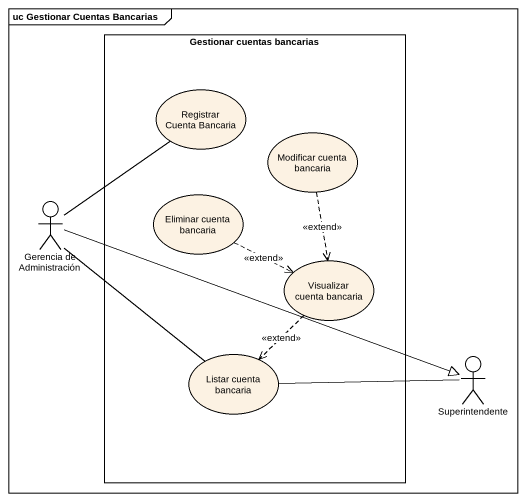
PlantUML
@startuml
mainframe uc Gestionar Cuentas Bancarias
rectangle "Gestionar cuentas bancarias" as Gestionar_cuentas_bancarias {
  usecase "Registrar Cuenta Bancaria" as Registrar_Cuenta_Bancaria
  usecase "Modificar cuenta bancaria" as Modificar_cuenta_bancaria
  usecase "Eliminar cuenta bancaria" as Eliminar_cuenta_bancaria
  usecase "Visualizar cuenta bancaria" as Visualizar_cuenta_bancaria
  usecase "Listar cuenta bancaria" as Listar_cuenta_bancaria
}
actor "Gerencia de Administración" as Gerencia_de_Administración
actor Superintendente
Modificar_cuenta_bancaria ..> Visualizar_cuenta_bancaria : <<extend>>
Gerencia_de_Administración -up- Registrar_Cuenta_Bancaria
Gerencia_de_Administración -- Listar_cuenta_bancaria
Gerencia_de_Administración -right-|> Superintendente
Eliminar_cuenta_bancaria .right.> Visualizar_cuenta_bancaria : <<extend>>
Visualizar_cuenta_bancaria ..> Listar_cuenta_bancaria : <<extend>>
Superintendente -left- Listar_cuenta_bancaria
@enduml
